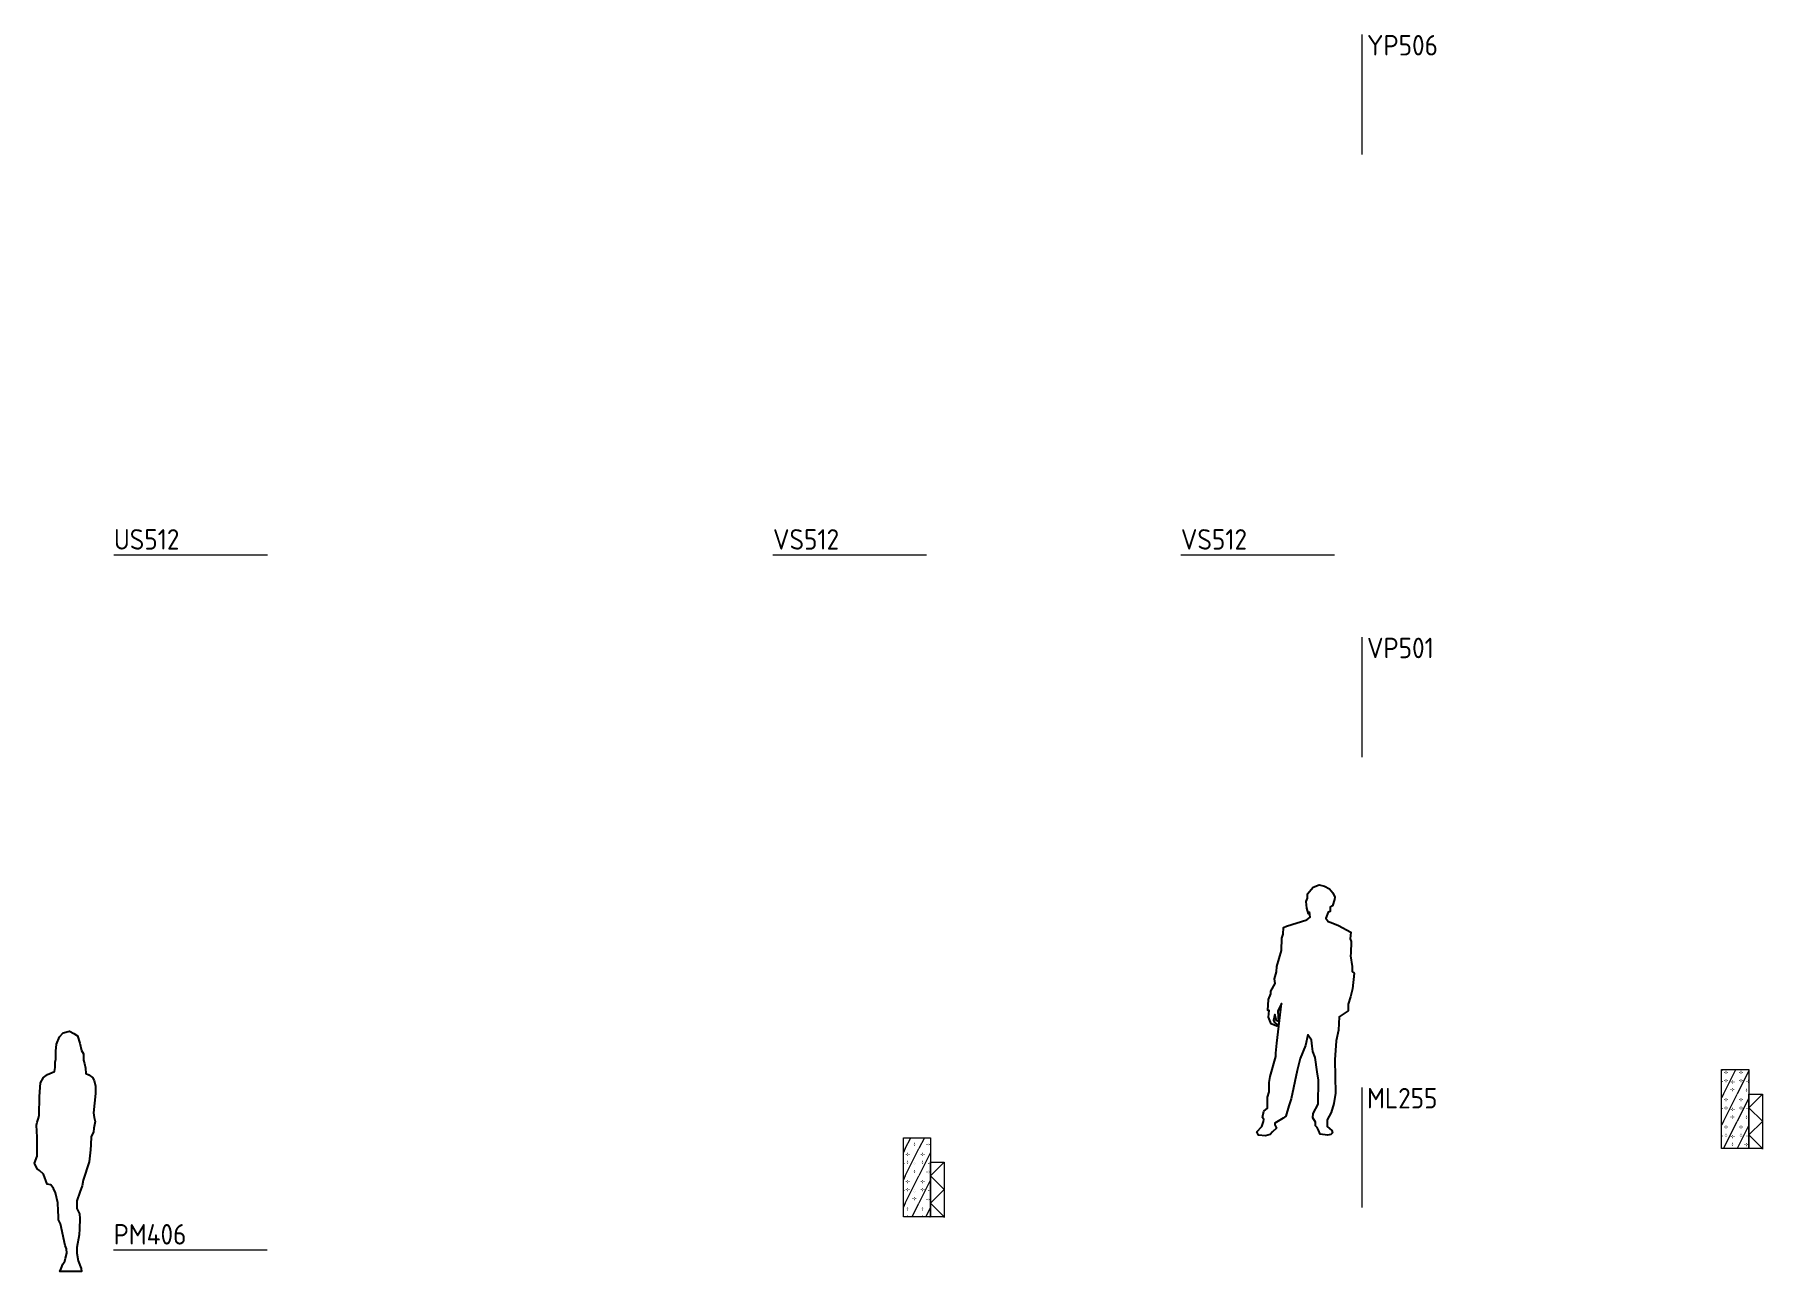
# Model space of a CAD drawing. Header units: millimetres. Extents: x 45928 to 91086, y 20500 to 29675.
# Drawn here: x 78415 to 91086, y 20500 to 29566 of the extents above.
import ezdxf

# ---------------------------------------------------------------- set-up
doc = ezdxf.new("R2010")
doc.units = ezdxf.units.MM
doc.header["$LTSCALE"] = 0.5
for name, color, linetype, lineweight in [('AR-----H10_KIVI', 1, 'Continuous', 0), ('AR-----H16_ERISTE', 8, 'Continuous', 0), ('AR-----J1_DETMERK', 9, 'Continuous', 0)]:
    doc.layers.add(name, color=color, linetype=linetype, lineweight=lineweight)
doc.layers.add('ARF6000E0_PINNAT', color=8, linetype='Continuous')
doc.styles.get("Standard").update_dxf_attribs({"font": 'isocp.shx'})
pattern_1 = [(63.43495, (0, 0), (-7e-05, 200.00004), [223.6068, -223.6068]), (243.43495, (200, 200), (-7e-05, 200.00004), [223.6068, -223.6068]), (90, (159.38, 27.5), (-200, 1e-14), [1.875, -198.125]), (270, (74.25, 33.38), (200, -4e-14), [1.875, -198.125]), (0, (64.88, 40.88), (0, 200), [1.875, -198.125]), (180, (66.75, 24), (-2e-14, -200), [1.875, -198.125]), (90, (57.38, 31.5), (-200, 1e-14), [1.875, -198.125]), (90, (119.38, 97.5), (-200, 1e-14), [1.875, -198.125]), (180, (128.75, 90), (-2e-14, -200), [1.875, -198.125]), (270, (136.25, 99.38), (200, -4e-14), [1.875, -198.125]), (90, (59.38, 87.5), (-200, 1e-14), [1.875, -198.125]), (180, (68.75, 80), (-2e-14, -200), [1.875, -198.125]), (0, (66.88, 96.88), (0, 200), [1.875, -198.125]), (270, (76.25, 89.38), (200, -4e-14), [1.875, -198.125]), (90, (9.38, 97.5), (-200, 1e-14), [1.875, -198.125]), (180, (18.75, 90), (-2e-14, -200), [1.875, -198.125]), (270, (26.25, 99.38), (200, -4e-14), [1.875, -198.125]), (270, (190.25, 93.38), (200, -4e-14), [1.875, -198.125]), (0, (180.88, 100.88), (0, 200), [1.875, -198.125]), (180, (182.75, 84), (-2e-14, -200), [1.875, -198.125]), (90, (173.38, 91.5), (-200, 1e-14), [1.875, -198.125]), (270, (176.25, 29.38), (200, -4e-14), [1.875, -198.125]), (0, (166.88, 36.88), (0, 200), [1.875, -198.125]), (180, (168.75, 20), (-2e-14, -200), [1.875, -198.125]), (0, (126.88, 106.88), (0, 200), [1.875, -198.125]), (90, (119.38, 157.5), (-200, 1e-14), [1.875, -198.125]), (180, (128.75, 150), (-2e-14, -200), [1.875, -198.125]), (0, (126.88, 166.88), (0, 200), [1.875, -198.125]), (270, (136.25, 159.38), (200, -4e-14), [1.875, -198.125]), (0, (16.88, 106.88), (0, 200), [1.875, -198.125]), (90, (9.38, 157.5), (-200, 1e-14), [1.875, -198.125]), (180, (18.75, 150), (-2e-14, -200), [1.875, -198.125]), (270, (26.25, 159.38), (200, -4e-14), [1.875, -198.125]), (0, (16.88, 166.88), (0, 200), [1.875, -198.125])]

# ---------------------------------------------------------------- blocks, each defined once
blk = doc.blocks.new('tytto')
blk.add_lwpolyline([(102, 1745), (129, 1726), (148, 1674), (160, 1619), (175, 1594), (175, 1548), (182, 1523), (188, 1489), (191, 1452), (212, 1440), (240, 1422), (252, 1400), (262, 1357), (262, 1305), (246, 1163), (252, 1129), (259, 1099), (249, 1049), (246, 1022), (231, 988), (228, 929), (225, 892), (216, 803), (172, 668), (163, 628), (148, 582), (126, 517), (126, 483), (126, 462), (145, 422), (148, 388), (145, 311), (142, 268), (126, 175), (126, 135), (135, 77), (157, 22), (160, 0), (0, 0), (9, 22), (22, 52), (37, 74), (43, 98), (52, 135), (49, 166), (40, 191), (6, 348), (-9, 378), (-9, 403), (-12, 443), (-15, 502), (-31, 575), (-46, 609), (-65, 634), (-92, 640), (-120, 714), (-148, 739), (-166, 751), (-185, 794), (-166, 846), (-166, 874), (-166, 985), (-172, 1071), (-166, 1095), (-157, 1123), (-151, 1145), (-148, 1283), (-142, 1382), (-120, 1422), (-89, 1443), (-40, 1465), (-34, 1495), (-34, 1535), (-28, 1557), (-28, 1615), (-25, 1665), (-3, 1720), (25, 1748), (71, 1760)], close=True)
blk = doc.blocks.new('poika')
blk.add_lwpolyline([(-93, 1762), (-51, 1810), (-6, 1828), (33, 1819), (69, 1798), (93, 1768), (108, 1738), (105, 1720), (90, 1675), (75, 1663), (75, 1633), (60, 1627), (42, 1584), (60, 1560), (81, 1551), (136, 1530), (226, 1482), (220, 1431), (229, 1413), (226, 1328), (223, 1307), (235, 1229), (235, 1193), (250, 1181), (238, 1066), (223, 1006), (205, 952), (205, 904), (139, 861), (136, 762), (118, 684), (108, 545), (112, 301), (102, 226), (81, 160), (51, 105), (51, 57), (87, 27), (90, 9), (78, -3), (54, -6), (0, 0), (-12, 30), (-21, 48), (-33, 60), (-33, 87), (-54, 120), (-51, 151), (-15, 220), (-12, 395), (-21, 458), (-36, 563), (-54, 605), (-57, 645), (-63, 690), (-90, 729), (-108, 651), (-145, 554), (-169, 467), (-211, 259), (-229, 208), (-250, 133), (-271, 117), (-332, 81), (-332, 69), (-319, 45), (-350, 18), (-365, -3), (-401, -12), (-452, -6), (-464, 18), (-428, 57), (-416, 93), (-413, 108), (-422, 123), (-413, 169), (-386, 190), (-386, 271), (-374, 310), (-374, 380), (-365, 422), (-325, 569), (-325, 593), (-316, 666), (-283, 958), (-310, 901), (-304, 825), (-319, 834), (-332, 877), (-341, 834), (-332, 816), (-310, 801), (-316, 792), (-359, 810), (-377, 858), (-374, 907), (-383, 907), (-377, 988), (-362, 1030), (-362, 1048), (-329, 1105), (-335, 1139), (-319, 1190), (-316, 1229), (-283, 1346), (-280, 1437), (-271, 1467), (-268, 1515), (-247, 1524), (-96, 1572), (-72, 1590), (-78, 1627), (-84, 1614), (-96, 1657), (-102, 1705), (-93, 1729)], close=True)
blk = doc.blocks.new('rt')
blk.add_line((-563, 0), (563, 0))
blk.add_attdef('RT', (-563, 39), '', height=150)
blk = doc.blocks.new('rt2')
blk.add_line((0, 440), (0, -440))
blk.add_attdef('RT', (38, 286), '', height=150)

msp = doc.modelspace()

# ---------------------------------------------------------------- hatches: boundary and pattern name
at = {"layer": 'AR-----H16_ERISTE'}
h = msp.add_hatch(dxfattribs=at)
h.set_pattern_fill('POINKSHA', color=256, scale=200, style=0, pattern_type=2)
h.set_pattern_definition(pattern_1)
h.paths.add_polyline_path([(90786, 21980), (90986, 21980), (90986, 21400), (90786, 21400)])
h = msp.add_hatch(dxfattribs=at)
h.set_pattern_fill('ERISTE_KOVA1', color=256, scale=100, angle=90, style=0, pattern_type=2)
h.set_pattern_definition([(45, (90986, 21500), (-199.97, 6e-14), [141.4, -141.4]), (135, (91086, 21400), (-199.97, 2e-14), [141.4, -141.4]), (225, (90986, 21500), (199.97, -2e-14), [141.4, -141.4]), (315, (91086, 21400), (199.97, -3e-14), [141.4, -141.4])])
h.paths.add_polyline_path([(90986, 21800), (91086, 21800), (91086, 21400), (90986, 21400)])
h = msp.add_hatch(dxfattribs=at)
h.set_pattern_fill('POINKSHA', color=256, scale=200, style=0, pattern_type=2)
h.set_pattern_definition(pattern_1)
h.paths.add_polyline_path([(84786, 21480), (84986, 21480), (84986, 20900), (84786, 20900)])
h = msp.add_hatch(dxfattribs=at)
h.set_pattern_fill('ERISTE_KOVA1', color=256, scale=100, angle=90, style=0, pattern_type=2)
h.set_pattern_definition([(45, (84986, 21000), (-199.97, 6e-14), [141.4, -141.4]), (135, (85086, 20900), (-199.97, 2e-14), [141.4, -141.4]), (225, (84986, 21000), (199.97, -2e-14), [141.4, -141.4]), (315, (85086, 20900), (199.97, -3e-14), [141.4, -141.4])])
h.paths.add_polyline_path([(84986, 21300), (85086, 21300), (85086, 20900), (84986, 20900)])

# ---------------------------------------------------------------- linework, layer by layer
at = {"layer": 'AR-----H10_KIVI'}
for points in [[(90786, 21980), (90986, 21980), (90986, 21400), (90786, 21400)], [(84786, 21480), (84986, 21480), (84986, 20900), (84786, 20900)]]:
    msp.add_lwpolyline(points, close=True, dxfattribs=at)
at = {"layer": 'AR-----H16_ERISTE'}
for points in [[(90986, 21800), (91086, 21800), (91086, 21400), (90986, 21400)], [(84986, 21300), (85086, 21300), (85086, 20900), (84986, 20900)]]:
    msp.add_lwpolyline(points, close=True, dxfattribs=at)

# ---------------------------------------------------------------- block references
at = {"layer": 'AR-----J1_DETMERK'}
for name, p, values in [('rt2', (88148, 29127), {'RT': 'YP506'}), ('rt', (79560, 25752), {'RT': 'US512'}), ('rt', (84393, 25752), {'RT': 'VS512'}), ('rt', (87384, 25752), {'RT': 'VS512'}), ('rt2', (88148, 24709), {'RT': 'VP501'}), ('rt2', (88148, 21409), {'RT': 'ML255'}), ('rt', (79558, 20658), {'RT': 'PM406'})]:
    msp.add_blockref(name, p, dxfattribs=at).add_auto_attribs(values)
at = {"layer": 'ARF6000E0_PINNAT'}
for name, p in [('poika', (87842, 21506)), ('tytto', (78600, 20500))]:
    msp.add_blockref(name, p, dxfattribs=at)

doc.saveas('drawing.dxf')
